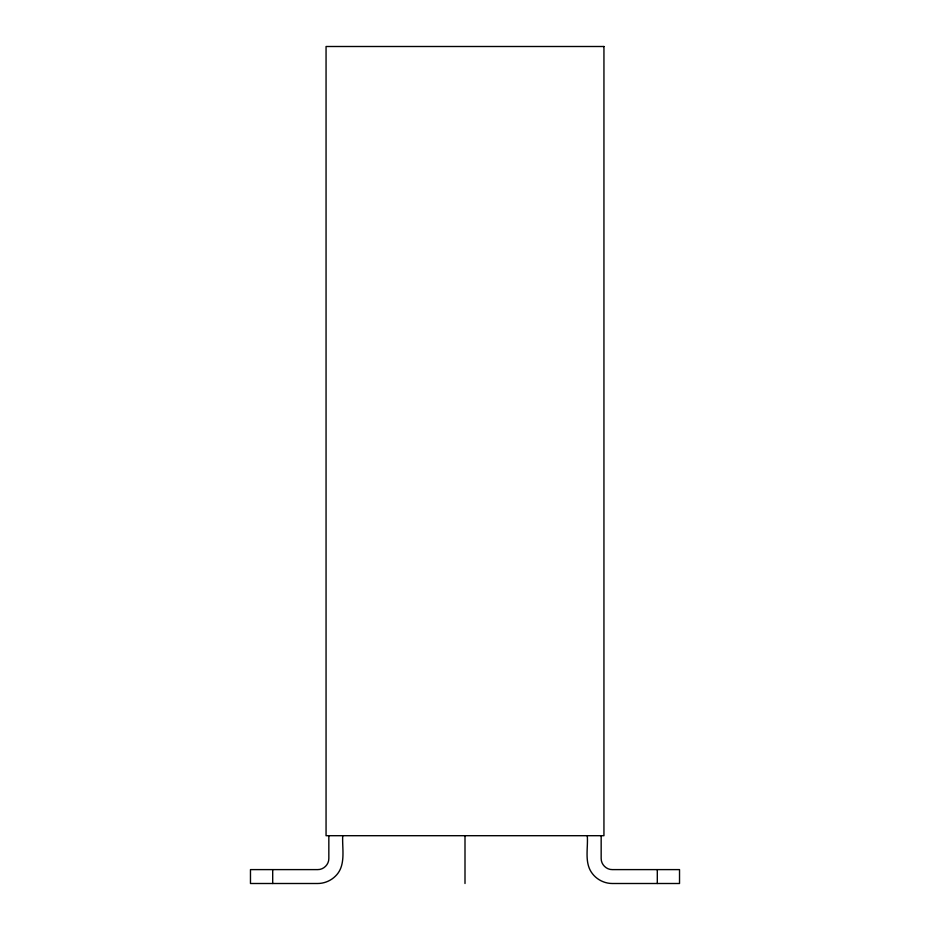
<?xml version="1.0" encoding="UTF-8"?>
<svg xmlns="http://www.w3.org/2000/svg" width="930" height="930" viewBox="0 0 930 930"><rect width="100%" height="100%" fill="white"/><g stroke="black" fill="none" stroke-linecap="round" stroke-linejoin="round"><path stroke-width="1.4" d="M657.301 869.608L657.301 883.5M601.164 835.698L601.164 858.495C601.059 864.435 606.337 869.713 612.277 869.608L679.528 869.608L679.528 883.5L612.277 883.5C604.616 883.5 597.106 879.792 592.445 873.712C583.97 862.924 588.318 848.16 587.272 835.698M465 835.698L465 883.5M342.728 835.698C341.973 848.962 346.344 865.691 335.404 876.176C330.743 880.803 324.279 883.477 317.723 883.5L250.472 883.5L250.472 869.608L317.723 869.608C323.663 869.713 328.941 864.435 328.836 858.495L328.836 835.698M272.699 869.608L272.699 883.5M603.942 46.5L326.058 46.5L326.058 835.698L603.942 835.698L603.942 46.5"/></g></svg>
